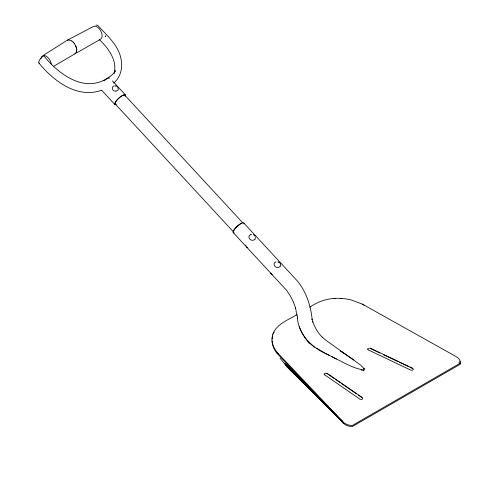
<?xml version="1.0" encoding="UTF-8"?>
<svg xmlns="http://www.w3.org/2000/svg" width="499" height="499" viewBox="0 0 499 499"><rect width="100%" height="100%" fill="white"/><g stroke="black" fill="none" stroke-linecap="round" stroke-linejoin="round"><path stroke-width="0.75" d="M272.067 339.039L272.604 336.064M114.177 72.923C117.396 60.416 108.239 47.885 99.307 39.614M272.866 334.311L273.128 333.625M114.184 73.422L115.412 70.671C113.448 74.42 109.98 76.69 106.156 78.954L106.087 78.998C83.246 92.777 58.059 73.484 43.906 55.919M274.057 332.577L274.244 332.259M105.139 36.521L105.744 35.928L105.314 36.128M255.064 239.121L255.382 237.399M280.213 266.341L280.663 265.225L280.213 263.99M113.61 83.152C120.533 77.445 123.016 67.658 121.032 59.075C118.475 44.904 106.724 35.304 97.548 25.268L95.958 25.075M280.095 266.422C276.764 270.14 271.044 263.89 275.991 261.763M254.945 239.208C251.702 242.813 245.951 236.931 250.685 234.592M103.798 80.807L107.634 78.312L109.531 78.037M363.309 370.707L364.201 370.077M43.494 55.907C41.355 57.585 38.928 59.78 38.648 62.631L38.891 63.017C53.58 81.006 77.189 98.97 101.628 90.257M44.087 54.89L65.824 41.18M69.274 39.939L68.937 39.864A7.816 4.516 59.5 0 0 66.716 40.681A7.816 4.503 60.5 0 1 68.937 39.864L71.775 40.949M71.756 40.955L73.185 42.134M74.432 43.669L73.166 42.147M74.164 54.279L53.948 66.142M99.6 39.795L77.22 52.576M296.98 314.588C287.705 320.358 273.296 325.111 272.067 337.985C271.3 345.177 274.98 352.026 280.207 356.729L343.056 422.952A10.086 6.668 8.6 0 0 352.25 426.589L460.296 364.214A10.086 6.668 8.6 0 0 460.328 363.029M309.842 307.166C319.435 300.473 331.274 297.179 342.925 298.602A28.025 18.538 8.6 0 1 351.889 300.198L362.268 304.078L456.13 356.617A10.086 6.668 8.6 0 1 460.296 363.16L352.25 425.541A10.086 6.668 8.6 0 1 343.056 421.898L280.207 355.681C276.053 351.82 272.716 346.774 272.086 341.029M69.654 38.972L92.427 26.983M74.638 53.992A7.816 4.503 60.5 0 0 75.443 45.44L75.53 45.384A7.816 4.516 59.5 0 1 74.794 53.904M114.009 85.903C110.653 86.782 112.649 92.122 115.868 91.117M116.124 91.117L118.369 89.789L118.013 88.105M333.993 298.483L335.06 298.408M250.835 234.549L251.602 234.511M331.716 356.623C342.202 361.501 352.431 368.505 364.058 369.977L363.79 368.299L360.372 364.912L325.878 340.224L322.129 337.087L322.591 337.567C318.113 333.101 314.738 327.556 312.717 321.568L312.861 322.067L311.994 319.061L312.181 319.716C310.821 306.055 306.517 292.526 297.94 281.611L243.949 223.184M340.655 298.39L341.784 298.496M114.751 85.859L115.487 86.053M38.891 63.017L39.377 63.136M459.348 362.923L459.722 363.016M458.812 362.792L459.149 362.879M115.662 85.828L117.109 86.464L118.132 87.575M247.835 247.629L246.325 246.968M370.158 348.096L412.542 368.2M370.963 348.782L380.001 353.067M383.475 354.714L398.071 361.638M399.462 362.299L408.5 366.584M409.891 367.239L412.667 368.561M368.168 349.855L410.571 370.033A1.653 0.954 0 0 0 412.748 369.996A1.653 0.954 0 0 0 412.966 368.742M277.793 261.963L278.348 262.249M329.328 355.363C313.728 348.82 299.431 336.582 297.448 318.83M324.631 352.88L336.42 359.105M253.417 234.605L255.263 236.264M278.542 261.881L280.326 263.447M272.173 274.65L270.389 273.084M362.274 304.084L364.077 305.114M316.884 348.302L324.063 352.556M340.929 351.302L354.041 360.041M340.156 350.809L342.058 352.013M343.324 352.818L345.227 354.022M326.914 373.202L362.168 397.46M334.105 378.423L327.051 373.57A1.653 0.954 0 0 0 325.928 373.227M335.384 379.302L340.518 382.833M341.796 383.719L356.548 393.867M358.475 395.189L361.681 397.397M324.518 374.724L359.785 399.063A1.653 0.954 0 0 0 362.118 399.181A1.653 0.954 0 0 0 362.318 397.834L362.318 397.765M363.79 368.299L364.931 369.104M361.157 369.821L362.299 370.626M310.047 343.487L314.414 347.279M331.317 410.54L287.137 367.021L280.026 358.132M332.97 412.168L336.831 415.973L333.507 412.679M339.033 418.15L342.339 421.412L339.576 418.673M326.327 405.587L288.247 367.963L338.297 417.544M327.431 406.679L331.847 411.039M327.824 407.103L287.056 366.547L341.965 421.287L285.846 364.981L342.32 421.749M328.928 408.194L333.332 412.579M334.436 413.677L338.84 418.062M342.333 421.749L284.586 363.228L343.761 423.314M277.581 352.98L278.872 354.302M112.45 80.894L125.567 95.091M125.093 95.502L242.944 223.022M115.213 103.948L233.064 231.467M101.615 90.163L114.739 104.353M233.114 232.447L286.607 290.331L290.318 295.926L293.35 301.876L295.601 307.989L295.439 307.434L297.098 316.017M245.514 245.109L245.988 245.676M309.38 343.561C305.07 338.49 301.515 332.69 299.325 326.483M74.401 43.687L75.443 45.44M297.398 315.986L297.448 318.73M370.27 348.383L370.27 348.452A1.653 0.954 0 0 0 369.491 348.246M459.797 361.245A10.086 6.668 8.6 0 1 460.047 361.837M324.518 374.793A1.653 0.954 0 0 1 325.498 373.24M368.168 349.924A1.653 0.954 0 0 1 368.636 348.296M40.98 58.645A7.342 4.248 59.5 0 1 45.989 56.125A7.342 4.248 59.5 0 1 51.328 64.165M92.802 26.909A7.342 4.235 60.5 0 1 100.53 30.545A7.342 4.235 60.5 0 1 100.237 39.427M233.912 230.488A6.537 1.946 -42.7 0 1 241.522 223.433M116.23 104.372A6.537 1.946 -42.7 0 1 118.818 98.303A6.537 1.946 -42.7 0 1 125.099 96.164M115.849 104.821A7.173 2.133 -42.7 0 1 118.687 98.172A7.173 2.133 -42.7 0 1 125.573 95.814M234.231 232.914A7.173 2.133 -42.7 0 1 237.069 226.265A7.173 2.133 -42.7 0 1 243.955 223.908M342.152 421.362L339.95 419.179L342.146 421.349"/></g></svg>
